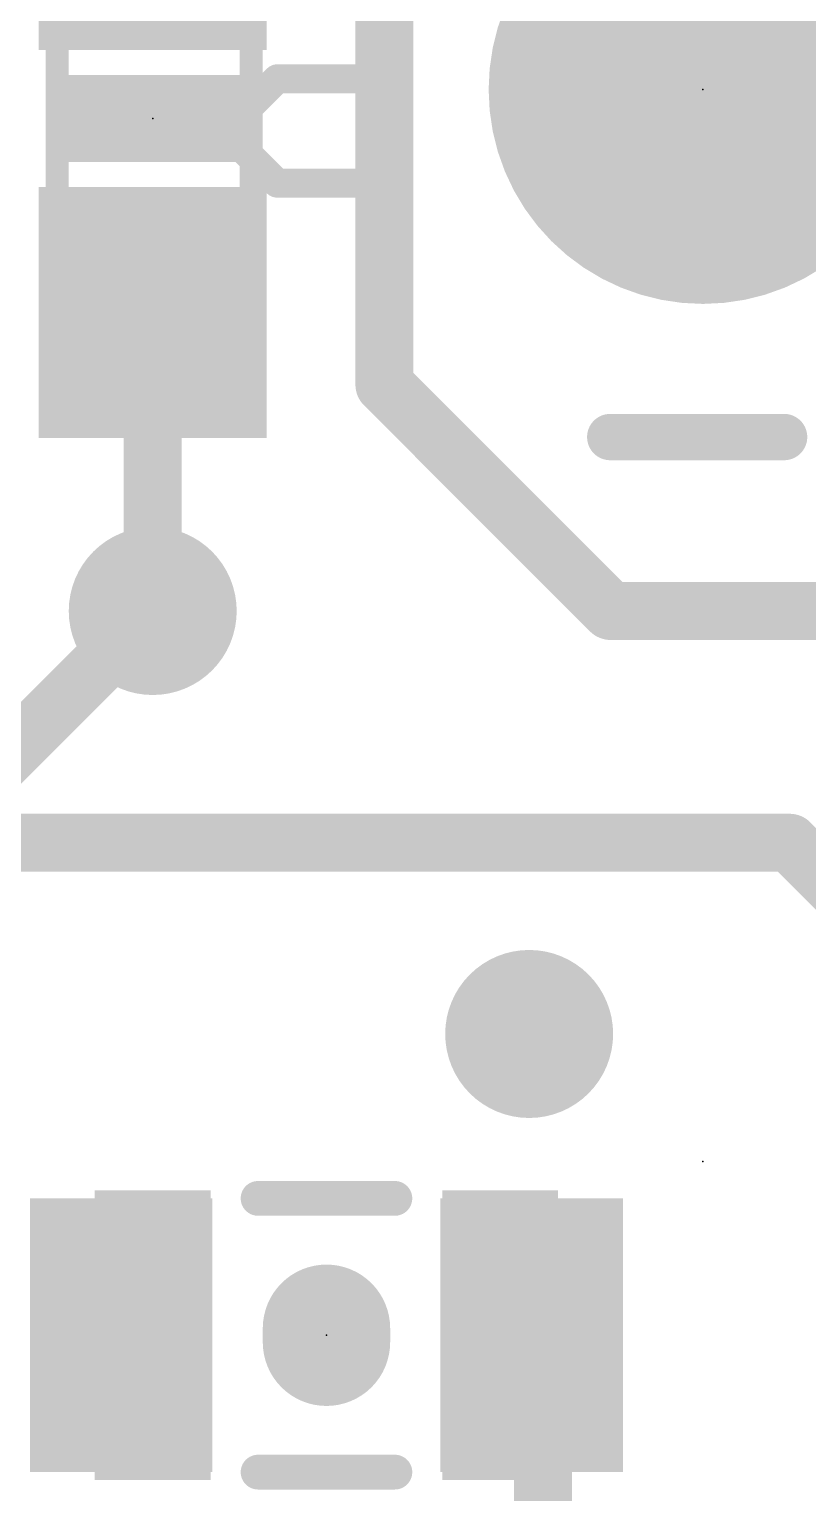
# Model space of a CAD drawing. Extents: x -44 to 63, y -18 to 50.
# Drawn here: x 3.65 to 7.06, y 22.04 to 28.46 of the extents above; entities that cross this region are included whole.
import ezdxf

# ---------------------------------------------------------------- set-up
doc = ezdxf.new("R2010")
doc.units = 0
for name, color, linetype in [('1', 12, 'CONTINUOUS'), ('16', 132, 'CONTINUOUS'), ('17', 110, 'CONTINUOUS'), ('18', 110, 'CONTINUOUS'), ('21', 41, 'CONTINUOUS'), ('22', 40, 'CONTINUOUS'), ('23', 53, 'CONTINUOUS'), ('24', 53, 'CONTINUOUS'), ('51', 53, 'CONTINUOUS')]:
    doc.layers.add(name, color=color, linetype=linetype)

# ---------------------------------------------------------------- blocks, each defined once
blk = doc.blocks.new('RECT')
blk.add_solid([(-0.5, -0.5), (0.5, -0.5), (-0.5, 0.5), (0.5, 0.5)])
blk = doc.blocks.new('ROUNDP')
at = {"const_width": 0.5}
blk.add_lwpolyline([(0, -0.25, 1), (0, 0.25, 1), (0, -0.25)], format="xyb", dxfattribs=at)
blk = doc.blocks.new('ROUNDV')
at = {"const_width": 0.5}
blk.add_lwpolyline([(0, -0.25, 1), (0, 0.25, 1), (0, -0.25)], format="xyb", dxfattribs=at)

msp = doc.modelspace()

# ---------------------------------------------------------------- linework, layer by layer
at = {"layer": '1', "const_width": 0.254}
for points in [[(5.207, 26.8999), (5.207, 33.147)], [(4.191, 27.217), (4.191, 25.908)], [(6.1989, 25.908), (5.207, 26.8999)], [(8.83, 25.908), (6.1989, 25.908)], [(3.5189, 24.892), (6.985, 24.892)], [(6.985, 24.892), (7.326, 24.551)], [(5.903, 22.733), (5.853, 22.733)], [(5.903, 21.717), (5.903, 22.733)]]:
    msp.add_lwpolyline(points, dxfattribs=at)
at = {"layer": '1', "const_width": 0.127}
for points in [[(4.2545, 27.217, 1), (4.1275, 27.217)], [(5.2519, 26.9448, 1), (5.1621, 26.855)], [(5.1435, 26.8999, 1), (5.2705, 26.8999)], [(6.1989, 25.9715, 1), (6.1989, 25.8445)], [(6.154, 25.8631, 1), (6.2438, 25.9529)], [(4.1275, 25.908, 1), (4.2545, 25.908)], [(7.0299, 24.9369, 1), (6.9401, 24.8471)], [(6.985, 24.8285, 1), (6.985, 24.9555)], [(5.853, 22.7965, 1), (5.853, 22.6695)], [(5.9665, 22.733, 1), (5.8395, 22.733)], [(5.903, 22.6695, 1), (5.903, 22.7965)]]:
    msp.add_lwpolyline(points, format="xyb", dxfattribs=at)
at = {"layer": '16', "const_width": 0.254}
msp.add_lwpolyline([(3.429, 25.146), (4.191, 25.908)], dxfattribs=at)
at = {"layer": '16', "const_width": 0.127}
msp.add_lwpolyline([(4.2359, 25.8631, 1), (4.1461, 25.9529)], format="xyb", dxfattribs=at)
at = {"layer": '21'}
for points, const_width in [([(6.1976, 26.6705), (6.9094, 26.6705)], 0.2032), ([(5.253, 23.333), (4.653, 23.333)], 0.1524), ([(4.953, 22.7025), (4.953, 22.7635)], 0.5588), ([(5.253, 22.133), (4.653, 22.133)], 0.1524)]:
    msp.add_lwpolyline(points, dxfattribs=dict(at, const_width=const_width))
for points, const_width in [([(6.1976, 26.7213, 1), (6.1976, 26.6197)], 0.1016), ([(6.9094, 26.6197, 1), (6.9094, 26.7213)], 0.1016), ([(4.653, 23.3711, 1), (4.653, 23.2949)], 0.0762), ([(5.253, 23.2949, 1), (5.253, 23.3711)], 0.0762), ([(5.0927, 22.7635, 1), (4.8133, 22.7635)], 0.2794), ([(4.8133, 22.7025, 1), (5.0927, 22.7025)], 0.2794), ([(4.653, 22.1711, 1), (4.653, 22.0949)], 0.0762), ([(5.253, 22.0949, 1), (5.253, 22.1711)], 0.0762)]:
    msp.add_lwpolyline(points, format="xyb", dxfattribs=dict(at, const_width=const_width))
at = {"layer": '22'}
for points, const_width in [([(4.5085, 28.0123), (4.7373, 28.2411)], 0.127), ([(4.7373, 28.2411), (5.1949, 28.2411)], 0.127), ([(4.7373, 27.7835), (4.5085, 28.0123)], 0.127), ([(5.1949, 27.7835), (4.7373, 27.7835)], 0.127), ([(6.9601, 26.6705), (6.2483, 26.6705)], 0.2032)]:
    msp.add_lwpolyline(points, dxfattribs=dict(at, const_width=const_width))
for points, const_width in [([(4.7373, 28.2728, 1), (4.7373, 28.2093)], 0.0635), ([(4.7597, 28.2186, 1), (4.7148, 28.2635)], 0.0635), ([(5.1949, 28.2093, 1), (5.1949, 28.2728)], 0.0635), ([(4.531, 28.0347, 1), (4.486, 27.9898)], 0.0635), ([(4.486, 28.0347, 1), (4.531, 27.9898)], 0.0635), ([(4.7373, 27.8152, 1), (4.7373, 27.7517)], 0.0635), ([(5.1949, 27.7517, 1), (5.1949, 27.8152)], 0.0635), ([(4.7148, 27.761, 1), (4.7597, 27.8059)], 0.0635), ([(6.2483, 26.7213, 1), (6.2483, 26.6197)], 0.1016), ([(6.9601, 26.6197, 1), (6.9601, 26.7213)], 0.1016)]:
    msp.add_lwpolyline(points, format="xyb", dxfattribs=dict(at, const_width=const_width))
at = {"layer": '23'}
for p in [(6.604, 28.194), (4.191, 28.067), (4.953, 22.733)]:
    msp.add_point(p, dxfattribs=at)
at = {"layer": '24'}
msp.add_point((6.604, 23.495), dxfattribs=at)
at = {"layer": '51', "const_width": 0.1016}
for points in [[(3.772, 28.423), (3.772, 27.711)], [(4.623, 28.423), (4.623, 27.711)]]:
    msp.add_lwpolyline(points, dxfattribs=at)
at = {"layer": '51', "const_width": 0.0508}
for points in [[(3.7974, 28.423, 1), (3.7466, 28.423)], [(4.6484, 28.423, 1), (4.5976, 28.423)], [(3.7466, 27.711, 1), (3.7974, 27.711)], [(4.5976, 27.711, 1), (4.6484, 27.711)]]:
    msp.add_lwpolyline(points, format="xyb", dxfattribs=at)

# ---------------------------------------------------------------- block references
at = {"layer": '1', "xscale": 1.1, "rotation": 270}
for p in [(4.191, 28.917), (4.191, 27.217)]:
    msp.add_blockref('RECT', p, dxfattribs=at)
at = {"layer": '1', "xscale": 0.8, "yscale": 1.2, "rotation": 180}
for p in [(4.053, 22.733), (5.853, 22.733)]:
    msp.add_blockref('RECT', p, dxfattribs=at)
at = {"layer": '17', "xscale": 1.8796, "yscale": 1.8796, "rotation": 180}
msp.add_blockref('ROUNDP', (6.604, 28.194), dxfattribs=at)
msp.add_blockref('ROUNDP', (6.604, 28.194), dxfattribs=at)
at = {"layer": '18', "xscale": 0.7366, "yscale": 0.7366}
for p in [(4.191, 25.908), (4.191, 25.908), (5.842, 24.0538), (5.842, 24.0538)]:
    msp.add_blockref('ROUNDV', p, dxfattribs=at)
at = {"layer": '21', "xscale": 0.381, "yscale": 0.762, "rotation": 270}
msp.add_blockref('RECT', (4.191, 28.067), dxfattribs=at)
at = {"layer": '51'}
for p, xscale, yscale, rotation in [((4.1961, 28.6552), 0.5001, 0.95, 270), ((6.604, 28.194), 0.508, 0.508, 90), ((4.1961, 27.4868), 0.5001, 0.95, 270), ((4.191, 22.733), 0.508, 1.27, 180)]:
    msp.add_blockref('RECT', p, dxfattribs=dict(at, xscale=xscale, yscale=yscale, rotation=rotation))
at = {"layer": '51', "xscale": 0.508, "yscale": 1.27}
msp.add_blockref('RECT', (5.715, 22.733), dxfattribs=at)

doc.saveas('drawing.dxf')
